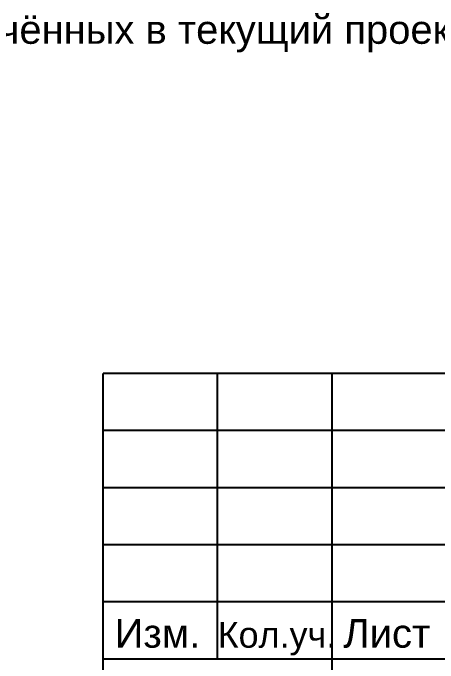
# Model space of a CAD drawing. Header units: metres. Extents: x -1525 to -1043, y -1331 to -1144.
# Drawn here: x -1393.9 to -1390.19, y -1261.34 to -1255.65 of the extents above; entities that cross this region are included whole.
import ezdxf

# ---------------------------------------------------------------- set-up
doc = ezdxf.new("R2010")
doc.units = ezdxf.units.M
doc.header["$MEASUREMENT"] = 0
doc.layers.add('ELPROJECT', color=7, linetype='Continuous')
doc.styles.add('ELPROJECT', font='Arial')

msp = doc.modelspace()

# ---------------------------------------------------------------- linework, layer by layer
at = {"layer": 'ELPROJECT'}
for p, q in [((-1386.61209089, -1258.80735169), (-1393.11209089, -1258.80735169)), ((-1393.11209089, -1264.30735169), (-1393.11209089, -1258.80735169)), ((-1392.11209089, -1261.30735169), (-1392.11209089, -1258.80735169)), ((-1391.11209089, -1264.30735169), (-1391.11209089, -1258.80735169)), ((-1386.61209089, -1259.30735169), (-1393.11209089, -1259.30735169)), ((-1386.61209089, -1259.80735169), (-1393.11209089, -1259.80735169)), ((-1386.61209089, -1260.30735169), (-1393.11209089, -1260.30735169)), ((-1386.61209089, -1260.80735169), (-1393.11209089, -1260.80735169)), ((-1386.61209089, -1261.30735169), (-1393.11209089, -1261.30735169))]:
    msp.add_line(p, q, dxfattribs=at)

# ---------------------------------------------------------------- texts
at = {"layer": 'ELPROJECT', "style": 'ELPROJECT'}
for s, height, p in [('1. Гр.1.6,1.7,1.8 - Резервные автоматы для подсобных помещений, находящихся на втором этаже, но не включённых в текущий проект. Расчётные мощности приняты относительно типовых решений ММ.', 0.25, (-1412.01209089, -1255.92293579)), ('Изм.', 0.25, (-1393.01209089, -1261.20735169)), ('Лист', 0.25, (-1391.01209089, -1261.20735169)), ('Кол.уч.', 0.225, (-1392.11209089, -1261.20735169))]:
    msp.add_text(s, height=height, dxfattribs=at).set_placement(p)

doc.saveas('drawing.dxf')
